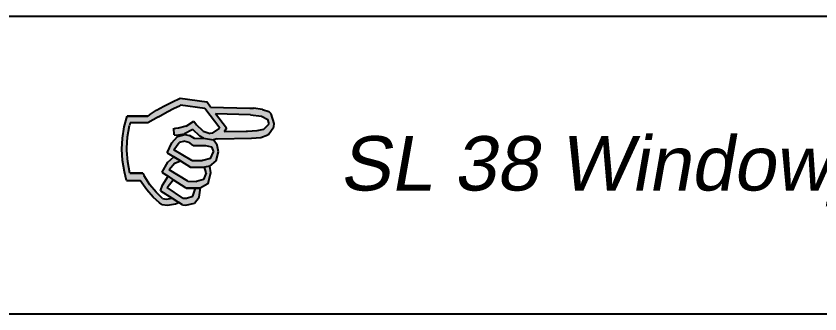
# Model space of a CAD drawing. Header units: millimetres. Extents: x -157 to 4988, y 4688 to 7765.
# Drawn here: x 1257 to 1848, y 5949 to 6168 of the extents above; entities that cross this region are included whole.
import ezdxf
from ezdxf.enums import TextEntityAlignment as Align

# ---------------------------------------------------------------- set-up
doc = ezdxf.new("R2010")
doc.units = ezdxf.units.MM
doc.header["$LTSCALE"] = 0.2
doc.layers.add('RI-LAYOUT', color=7, linetype='Continuous')
doc.layers.add('RI-TEXT-LIBRARY', color=7, linetype='Continuous')
doc.styles.add('T5', font='arial.ttf', dxfattribs={"oblique": 10, "height": 3.5})

# ---------------------------------------------------------------- blocks, each defined once
blk = doc.blocks.new('icon-see-page')
at = {"layer": 'RI-LAYOUT'}
h = blk.add_hatch(color=256, dxfattribs=at)
h.paths.add_polyline_path([(1.874, 2.589), (2.148, 2.226), (2.018, 2.133), (1.972, 2.127), (1.845, 2.167), (1.719, 2.286), (1.671, 2.352), (1.532, 2.264), (1.389, 2.224), (1.338, 2.221), (1.307, 2.223), (1.311, 2.1), (1.352, 2.094), (1.499, 2.119), (1.639, 2.192), (1.654, 2.203), (1.785, 2.079), (1.848, 2.039), (2.035, 2.009), (2.099, 2.029), (2.734, 2.039), (2.906, 2.054), (3.033, 2.101), (3.043, 2.107), (3.14, 2.251), (3.146, 2.309), (3.093, 2.488), (3.047, 2.529), (2.936, 2.571), (2.77, 2.591), (2.701, 2.592), (1.98, 2.614), (1.908, 2.71), (1.421, 2.774), (1.267, 2.706), (1.121, 2.632), (0.984, 2.554), (0.855, 2.47), (0.824, 2.448), (0.446, 2.448), (0.393, 2.249), (0.362, 2.042), (0.352, 1.839), (0.363, 1.632), (0.396, 1.423), (0.437, 1.264), (0.689, 1.264), (0.808, 1.093), (0.926, 0.955), (1.041, 0.851), (1.085, 0.82), (1.191, 0.807), (1.335, 0.832), (1.399, 0.857), (1.277, 0.938), (1.161, 0.921), (1.099, 0.931), (0.978, 1.047), (0.866, 1.185), (0.762, 1.347), (0.735, 1.395), (0.497, 1.395), (0.458, 1.608), (0.442, 1.817), (0.442, 1.855), (0.454, 2.064), (0.491, 2.274), (0.504, 2.324), (0.825, 2.324), (1.02, 2.434), (1.181, 2.523), (1.31, 2.591), (1.407, 2.636), (1.426, 2.645)])
h.paths.add_polyline_path([(2.069, 2.491), (2.715, 2.468), (2.916, 2.448), (3.03, 2.387), (3.059, 2.307), (2.953, 2.201), (2.83, 2.173), (2.661, 2.163), (2.632, 2.163), (2.231, 2.16), (2.274, 2.223)], flags=16)
h.paths.add_polyline_path([(1.504, 2.11), (1.375, 2.071), (1.266, 1.955), (1.18, 1.774), (1.304, 1.698), (1.426, 1.623), (1.609, 1.506), (1.869, 1.509), (1.968, 1.529), (2.084, 1.625), (2.123, 1.789), (2.102, 1.915), (2.035, 2.009), (1.848, 2.039), (1.687, 2.037), (1.594, 2.092)], flags=17)
h.paths.add_polyline_path([(1.583, 1.966), (1.662, 1.908), (1.889, 1.908), (1.998, 1.88), (2.033, 1.792), (1.98, 1.67), (1.839, 1.628), (1.825, 1.628), (1.638, 1.63), (1.302, 1.824), (1.405, 1.959), (1.504, 1.986)], flags=16)
h.paths.add_polyline_path([(1.323, 1.583), (1.426, 1.623), (1.304, 1.698), (1.194, 1.602), (1.093, 1.418), (1.09, 1.41), (1.2, 1.34), (1.295, 1.277), (1.532, 1.125), (1.788, 1.125), (1.927, 1.202), (1.938, 1.216), (1.987, 1.405), (1.968, 1.529), (1.869, 1.509), (1.896, 1.403), (1.851, 1.284), (1.721, 1.244), (1.562, 1.249), (1.219, 1.461)], flags=17)
h.paths.add_polyline_path([(1.291, 1.273), (1.295, 1.277), (1.2, 1.34), (1.097, 1.18), (1.057, 1.072), (1.277, 0.938), (1.399, 0.857), (1.465, 0.817), (1.526, 0.812), (1.684, 0.849), (1.771, 0.959), (1.789, 1.085), (1.788, 1.125), (1.703, 1.125), (1.651, 0.972), (1.539, 0.936), (1.47, 0.938), (1.18, 1.133)], flags=17)
at = {"color": 6}
for p, q in [((1.121, 2.632), (1.267, 2.706)), ((1.267, 2.706), (1.421, 2.774)), ((1.421, 2.774), (1.908, 2.71)), ((1.98, 2.614), (1.908, 2.71)), ((0.855, 2.47), (0.984, 2.554)), ((0.984, 2.554), (1.121, 2.632)), ((1.02, 2.434), (1.181, 2.523)), ((1.181, 2.523), (1.31, 2.591)), ((1.31, 2.591), (1.407, 2.636)), ((1.426, 2.645), (1.407, 2.636)), ((1.874, 2.589), (1.426, 2.645)), ((2.148, 2.226), (1.874, 2.589)), ((1.98, 2.614), (2.701, 2.592)), ((2.701, 2.592), (2.77, 2.591)), ((2.936, 2.571), (2.77, 2.591)), ((2.936, 2.571), (3.047, 2.529)), ((3.093, 2.488), (3.047, 2.529)), ((0.393, 2.249), (0.446, 2.448)), ((0.446, 2.448), (0.446, 2.448)), ((0.446, 2.448), (0.824, 2.448)), ((0.824, 2.448), (0.446, 2.448)), ((0.824, 2.448), (0.446, 2.448)), ((0.855, 2.47), (0.824, 2.448)), ((1.02, 2.434), (0.825, 2.324)), ((2.274, 2.223), (2.069, 2.491)), ((2.715, 2.468), (2.069, 2.491)), ((2.715, 2.468), (2.916, 2.448)), ((2.916, 2.448), (3.03, 2.387)), ((3.059, 2.307), (3.03, 2.387)), ((3.146, 2.309), (3.093, 2.488)), ((0.362, 2.042), (0.393, 2.249)), ((0.454, 2.064), (0.491, 2.274)), ((0.504, 2.324), (0.491, 2.274)), ((0.825, 2.324), (0.504, 2.324)), ((1.307, 2.223), (1.338, 2.221)), ((1.311, 2.1), (1.307, 2.223)), ((1.389, 2.224), (1.338, 2.221)), ((1.532, 2.264), (1.389, 2.224)), ((1.532, 2.264), (1.671, 2.352)), ((1.671, 2.352), (1.719, 2.286)), ((1.845, 2.167), (1.719, 2.286)), ((2.018, 2.133), (2.148, 2.226)), ((2.274, 2.223), (2.231, 2.16)), ((2.953, 2.201), (3.059, 2.307)), ((3.043, 2.107), (3.14, 2.251)), ((3.14, 2.251), (3.146, 2.309)), ((1.266, 1.955), (1.375, 2.071)), ((1.311, 2.1), (1.352, 2.094)), ((1.352, 2.094), (1.499, 2.119)), ((1.375, 2.071), (1.504, 2.11)), ((1.639, 2.192), (1.499, 2.119)), ((1.504, 2.11), (1.594, 2.092)), ((1.687, 2.037), (1.594, 2.092)), ((1.654, 2.203), (1.639, 2.192)), ((1.785, 2.079), (1.654, 2.203)), ((1.848, 2.039), (1.785, 2.079)), ((1.845, 2.167), (1.972, 2.127)), ((2.018, 2.133), (1.972, 2.127)), ((2.632, 2.163), (2.231, 2.16)), ((2.661, 2.163), (2.632, 2.163)), ((2.83, 2.173), (2.661, 2.163)), ((2.953, 2.201), (2.83, 2.173)), ((2.906, 2.054), (3.033, 2.101)), ((3.043, 2.107), (3.033, 2.101)), ((0.352, 1.839), (0.362, 2.042)), ((0.442, 1.855), (0.454, 2.064)), ((1.18, 1.774), (1.266, 1.955)), ((1.302, 1.824), (1.405, 1.959)), ((1.504, 1.986), (1.405, 1.959)), ((1.504, 1.986), (1.583, 1.966)), ((1.662, 1.908), (1.583, 1.966)), ((1.687, 2.037), (1.848, 2.039)), ((1.848, 2.039), (2.035, 2.009)), ((2.099, 2.029), (2.035, 2.009)), ((2.102, 1.915), (2.035, 2.009)), ((2.099, 2.029), (2.734, 2.039)), ((2.734, 2.039), (2.906, 2.054)), ((0.363, 1.632), (0.352, 1.839)), ((0.442, 1.817), (0.442, 1.855)), ((0.458, 1.608), (0.442, 1.817)), ((1.18, 1.774), (1.304, 1.698)), ((1.638, 1.63), (1.302, 1.824)), ((1.662, 1.908), (1.889, 1.908)), ((1.889, 1.908), (1.998, 1.88)), ((1.98, 1.67), (2.033, 1.792)), ((1.998, 1.88), (2.033, 1.792)), ((2.084, 1.625), (2.123, 1.789)), ((2.123, 1.789), (2.102, 1.915)), ((0.396, 1.423), (0.363, 1.632)), ((1.194, 1.602), (1.304, 1.698)), ((1.426, 1.623), (1.304, 1.698)), ((1.304, 1.698), (1.426, 1.623)), ((1.638, 1.63), (1.825, 1.628)), ((1.839, 1.628), (1.825, 1.628)), ((1.98, 1.67), (1.839, 1.628)), ((1.968, 1.529), (2.084, 1.625)), ((0.497, 1.395), (0.458, 1.608)), ((1.093, 1.418), (1.194, 1.602)), ((1.323, 1.583), (1.219, 1.461)), ((1.323, 1.583), (1.426, 1.623)), ((1.426, 1.623), (1.609, 1.506)), ((1.609, 1.506), (1.869, 1.509)), ((1.968, 1.529), (1.869, 1.509)), ((1.968, 1.529), (1.869, 1.509)), ((1.896, 1.403), (1.869, 1.509)), ((1.987, 1.405), (1.968, 1.529)), ((0.437, 1.264), (0.396, 1.423)), ((0.735, 1.395), (0.497, 1.395)), ((0.497, 1.395), (0.735, 1.395)), ((0.497, 1.395), (0.735, 1.395)), ((0.735, 1.395), (0.762, 1.347)), ((0.735, 1.395), (0.735, 1.395)), ((0.866, 1.185), (0.762, 1.347)), ((1.093, 1.418), (1.09, 1.41)), ((1.09, 1.41), (1.2, 1.34)), ((1.097, 1.18), (1.2, 1.34)), ((1.2, 1.34), (1.295, 1.277)), ((1.2, 1.34), (1.295, 1.277)), ((1.562, 1.249), (1.219, 1.461)), ((1.896, 1.403), (1.851, 1.284)), ((1.938, 1.216), (1.987, 1.405)), ((0.437, 1.264), (0.689, 1.264)), ((0.808, 1.093), (0.689, 1.264)), ((0.978, 1.047), (0.866, 1.185)), ((1.18, 1.133), (1.291, 1.273)), ((1.295, 1.277), (1.291, 1.273)), ((1.532, 1.125), (1.295, 1.277)), ((1.562, 1.249), (1.721, 1.244)), ((1.851, 1.284), (1.721, 1.244)), ((1.927, 1.202), (1.788, 1.125)), ((1.938, 1.216), (1.927, 1.202)), ((0.926, 0.955), (0.808, 1.093)), ((1.099, 0.931), (0.978, 1.047)), ((1.057, 1.072), (1.097, 1.18)), ((1.057, 1.072), (1.277, 0.938)), ((1.47, 0.938), (1.18, 1.133)), ((1.788, 1.125), (1.532, 1.125)), ((1.532, 1.125), (1.703, 1.125)), ((1.788, 1.125), (1.532, 1.125)), ((1.651, 0.972), (1.703, 1.125)), ((1.703, 1.125), (1.788, 1.125)), ((1.788, 1.125), (1.703, 1.125)), ((1.771, 0.959), (1.789, 1.085)), ((1.789, 1.085), (1.788, 1.125)), ((1.041, 0.851), (0.926, 0.955)), ((1.099, 0.931), (1.161, 0.921)), ((1.161, 0.921), (1.277, 0.938)), ((1.277, 0.938), (1.399, 0.857)), ((1.47, 0.938), (1.539, 0.936)), ((1.539, 0.936), (1.651, 0.972)), ((1.684, 0.849), (1.771, 0.959)), ((1.085, 0.82), (1.041, 0.851)), ((1.085, 0.82), (1.191, 0.807)), ((1.191, 0.807), (1.335, 0.832)), ((1.335, 0.832), (1.399, 0.857)), ((1.465, 0.817), (1.399, 0.857)), ((1.465, 0.817), (1.526, 0.812)), ((1.526, 0.812), (1.684, 0.849))]:
    blk.add_line(p, q, dxfattribs=at)

msp = doc.modelspace()

# ---------------------------------------------------------------- linework, layer by layer
at = {"layer": 'RI-LAYOUT'}
for p, q in [((675.96, 6167.61), (4590.43, 6167.61)), ((900.28, 6167.61), (2457.51, 6167.61)), ((675.96, 5948.58), (2633.2, 5948.58))]:
    msp.add_line(p, q, dxfattribs=at)

# ---------------------------------------------------------------- block references
at = {"xscale": 40, "yscale": 40, "zscale": 0.8}
msp.add_blockref('icon-see-page', (1320.67, 5996.18), dxfattribs=at)

# ---------------------------------------------------------------- texts
at = {"layer": 'RI-TEXT-LIBRARY', "style": 'T5', "oblique": 10}
msp.add_text('SL 38 Window_Additional profiles.dwg', height=40, dxfattribs=at).set_placement((1494.58, 6027.32), align=Align.BOTTOM_LEFT)

doc.saveas('drawing.dxf')
